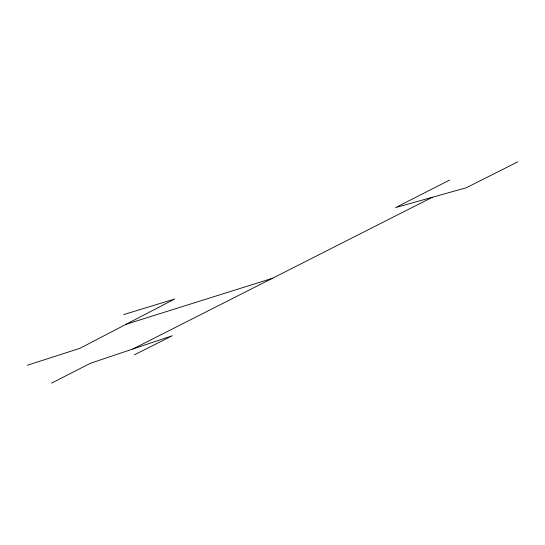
<?xml version="1.0" encoding="UTF-8"?>
<svg xmlns="http://www.w3.org/2000/svg" width="545" height="545" viewBox="0 0 545 545"><rect width="100%" height="100%" fill="white"/><g stroke="black" fill="none" stroke-linecap="round" stroke-linejoin="round"><path stroke-width="0.82" d="M51.523 383.135L90.504 363.249L172.302 335.747L134.322 354.87M449.577 180.068L395.643 207.577L466.37 187.725L517.75 161.865M132.776 349.038L432.362 197.27M27.25 365.266L79.849 348.35L174.713 298.994L123.626 314.608M126.188 324.241L272.398 278.304"/></g></svg>
